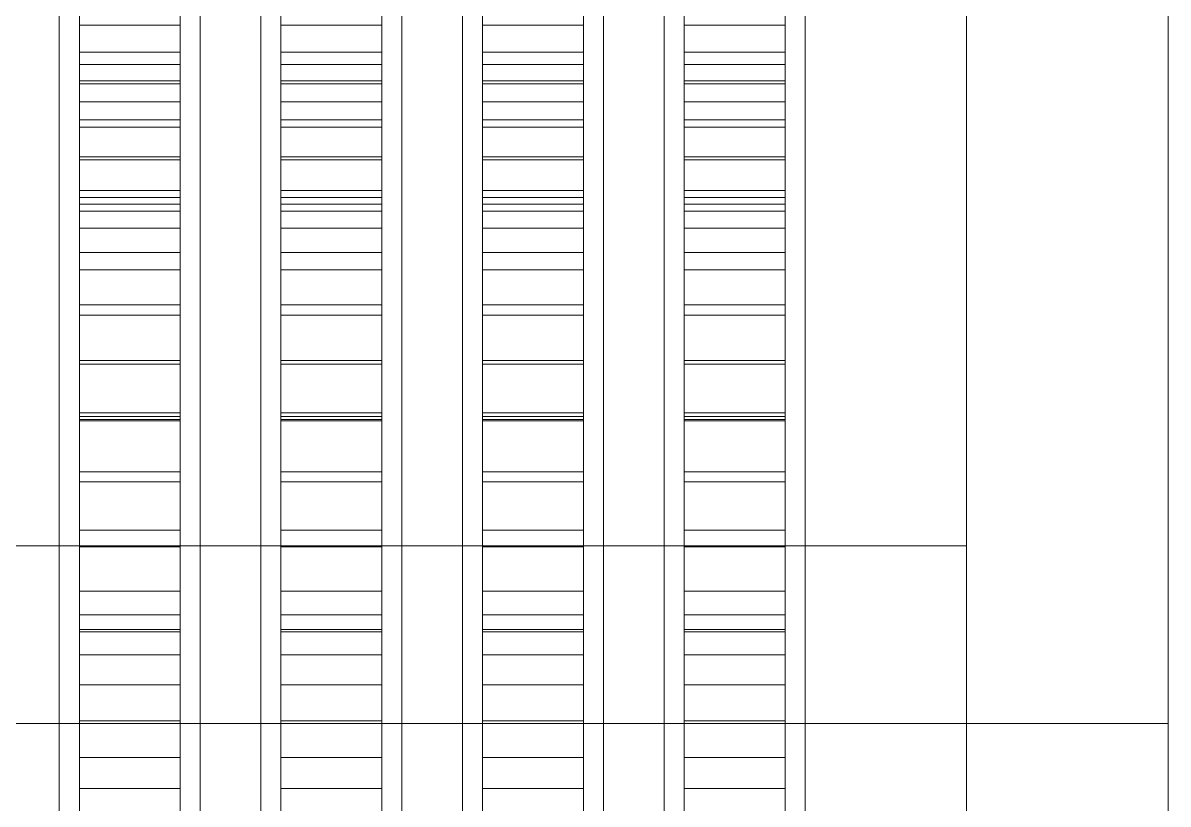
# Model space of a CAD drawing. Header units: millimetres. Extents: x -191664 to 191490, y -197311 to 10263.
# Drawn here: x -1603.6 to -1490, y -30338 to -30260.5 of the extents above; entities that cross this region are included whole.
import ezdxf

# ---------------------------------------------------------------- set-up
doc = ezdxf.new("R2010")
doc.units = ezdxf.units.MM
doc.layers.add('frontal_briquetadora', color=7, linetype='Continuous', lineweight=0)
doc.layers.add('frontal_secador', color=7, linetype='Continuous', lineweight=0)

msp = doc.modelspace()

# ---------------------------------------------------------------- linework, layer by layer
at = {"layer": 'frontal_briquetadora', "color": 117, "true_color": 0x376c5b}
for p, q in [((-1598, -30263.45), (-1598, -30031.62)), ((-1588, -30263.45), (-1588, -30031.62)), ((-1578, -30263.45), (-1578, -30031.62)), ((-1568, -30263.45), (-1568, -30031.62)), ((-1558, -30263.45), (-1558, -30031.62)), ((-1548, -30263.45), (-1548, -30031.62)), ((-1538, -30263.45), (-1538, -30031.62)), ((-1528, -30263.45), (-1528, -30031.62)), ((-1598, -30256.78), (-1598, -30277.86)), ((-1588, -30256.78), (-1588, -30277.86)), ((-1578, -30256.78), (-1578, -30277.86)), ((-1568, -30256.78), (-1568, -30277.86)), ((-1558, -30256.78), (-1558, -30277.86)), ((-1548, -30256.78), (-1548, -30277.86)), ((-1538, -30256.78), (-1538, -30277.86)), ((-1528, -30256.78), (-1528, -30277.86)), ((-1598, -30260.77), (-1598, -30258.55)), ((-1598, -30258.67), (-1598, -30279.21)), ((-1588, -30260.77), (-1588, -30258.55)), ((-1588, -30258.67), (-1588, -30279.21)), ((-1578, -30260.77), (-1578, -30258.55)), ((-1578, -30258.67), (-1578, -30279.21)), ((-1568, -30260.77), (-1568, -30258.55)), ((-1568, -30258.67), (-1568, -30279.21)), ((-1558, -30260.77), (-1558, -30258.55)), ((-1558, -30258.67), (-1558, -30279.21)), ((-1548, -30260.77), (-1548, -30258.55)), ((-1548, -30258.67), (-1548, -30279.21)), ((-1538, -30260.77), (-1538, -30258.55)), ((-1538, -30258.67), (-1538, -30279.21)), ((-1528, -30260.77), (-1528, -30258.55)), ((-1528, -30258.67), (-1528, -30279.21)), ((-1598, -30263.45), (-1598, -30260.77)), ((-1598, -30260.77), (-1588, -30260.77)), ((-1588, -30263.45), (-1588, -30260.77)), ((-1578, -30263.45), (-1578, -30260.77)), ((-1578, -30260.77), (-1568, -30260.77)), ((-1568, -30263.45), (-1568, -30260.77)), ((-1558, -30263.45), (-1558, -30260.77)), ((-1558, -30260.77), (-1548, -30260.77)), ((-1548, -30263.45), (-1548, -30260.77)), ((-1538, -30263.45), (-1538, -30260.77)), ((-1538, -30260.77), (-1528, -30260.77)), ((-1528, -30263.45), (-1528, -30260.77)), ((-1598, -30266.58), (-1598, -30263.45)), ((-1598, -30264.65), (-1598, -30263.45)), ((-1598, -30263.45), (-1588, -30263.45)), ((-1588, -30266.58), (-1588, -30263.45)), ((-1588, -30264.65), (-1588, -30263.45)), ((-1578, -30266.58), (-1578, -30263.45)), ((-1578, -30264.65), (-1578, -30263.45)), ((-1578, -30263.45), (-1568, -30263.45)), ((-1568, -30266.58), (-1568, -30263.45)), ((-1568, -30264.65), (-1568, -30263.45)), ((-1558, -30266.58), (-1558, -30263.45)), ((-1558, -30264.65), (-1558, -30263.45)), ((-1558, -30263.45), (-1548, -30263.45)), ((-1548, -30266.58), (-1548, -30263.45)), ((-1548, -30264.65), (-1548, -30263.45)), ((-1538, -30266.58), (-1538, -30263.45)), ((-1538, -30264.65), (-1538, -30263.45)), ((-1538, -30263.45), (-1528, -30263.45)), ((-1528, -30266.58), (-1528, -30263.45)), ((-1528, -30264.65), (-1528, -30263.45)), ((-1598, -30266.29), (-1598, -30264.65)), ((-1598, -30264.65), (-1588, -30264.65)), ((-1588, -30266.29), (-1588, -30264.65)), ((-1578, -30266.29), (-1578, -30264.65)), ((-1578, -30264.65), (-1568, -30264.65)), ((-1568, -30266.29), (-1568, -30264.65)), ((-1558, -30266.29), (-1558, -30264.65)), ((-1558, -30264.65), (-1548, -30264.65)), ((-1548, -30266.29), (-1548, -30264.65)), ((-1538, -30266.29), (-1538, -30264.65)), ((-1538, -30264.65), (-1528, -30264.65)), ((-1528, -30266.29), (-1528, -30264.65)), ((-1598, -30268.38), (-1598, -30266.29)), ((-1598, -30266.29), (-1588, -30266.29)), ((-1598, -30270.14), (-1598, -30266.58)), ((-1598, -30266.58), (-1588, -30266.58)), ((-1588, -30268.38), (-1588, -30266.29)), ((-1588, -30270.14), (-1588, -30266.58)), ((-1578, -30268.38), (-1578, -30266.29)), ((-1578, -30266.29), (-1568, -30266.29)), ((-1578, -30270.14), (-1578, -30266.58)), ((-1578, -30266.58), (-1568, -30266.58)), ((-1568, -30268.38), (-1568, -30266.29)), ((-1568, -30270.14), (-1568, -30266.58)), ((-1558, -30268.38), (-1558, -30266.29)), ((-1558, -30266.29), (-1548, -30266.29)), ((-1558, -30270.14), (-1558, -30266.58)), ((-1558, -30266.58), (-1548, -30266.58)), ((-1548, -30268.38), (-1548, -30266.29)), ((-1548, -30270.14), (-1548, -30266.58)), ((-1538, -30268.38), (-1538, -30266.29)), ((-1538, -30266.29), (-1528, -30266.29)), ((-1538, -30270.14), (-1538, -30266.58)), ((-1538, -30266.58), (-1528, -30266.58)), ((-1528, -30268.38), (-1528, -30266.29)), ((-1528, -30270.14), (-1528, -30266.58)), ((-1598, -30270.89), (-1598, -30268.38)), ((-1598, -30268.38), (-1588, -30268.38)), ((-1588, -30270.89), (-1588, -30268.38)), ((-1578, -30270.89), (-1578, -30268.38)), ((-1578, -30268.38), (-1568, -30268.38)), ((-1568, -30270.89), (-1568, -30268.38)), ((-1558, -30270.89), (-1558, -30268.38)), ((-1558, -30268.38), (-1548, -30268.38)), ((-1548, -30270.89), (-1548, -30268.38)), ((-1538, -30270.89), (-1538, -30268.38)), ((-1538, -30268.38), (-1528, -30268.38)), ((-1528, -30270.89), (-1528, -30268.38)), ((-1598, -30274.13), (-1598, -30270.14)), ((-1598, -30270.14), (-1588, -30270.14)), ((-1588, -30274.13), (-1588, -30270.14)), ((-1578, -30274.13), (-1578, -30270.14)), ((-1578, -30270.14), (-1568, -30270.14)), ((-1568, -30274.13), (-1568, -30270.14)), ((-1558, -30274.13), (-1558, -30270.14)), ((-1558, -30270.14), (-1548, -30270.14)), ((-1548, -30274.13), (-1548, -30270.14)), ((-1538, -30274.13), (-1538, -30270.14)), ((-1538, -30270.14), (-1528, -30270.14)), ((-1528, -30274.13), (-1528, -30270.14)), ((-1598, -30273.82), (-1598, -30270.89)), ((-1598, -30270.89), (-1588, -30270.89)), ((-1588, -30273.82), (-1588, -30270.89)), ((-1578, -30273.82), (-1578, -30270.89)), ((-1578, -30270.89), (-1568, -30270.89)), ((-1568, -30273.82), (-1568, -30270.89)), ((-1558, -30273.82), (-1558, -30270.89)), ((-1558, -30270.89), (-1548, -30270.89)), ((-1548, -30273.82), (-1548, -30270.89)), ((-1538, -30273.82), (-1538, -30270.89)), ((-1538, -30270.89), (-1528, -30270.89)), ((-1528, -30273.82), (-1528, -30270.89)), ((-1598, -30277.17), (-1598, -30273.82)), ((-1598, -30273.82), (-1588, -30273.82)), ((-1588, -30277.17), (-1588, -30273.82)), ((-1578, -30277.17), (-1578, -30273.82)), ((-1578, -30273.82), (-1568, -30273.82)), ((-1568, -30277.17), (-1568, -30273.82)), ((-1558, -30277.17), (-1558, -30273.82)), ((-1558, -30273.82), (-1548, -30273.82)), ((-1548, -30277.17), (-1548, -30273.82)), ((-1538, -30277.17), (-1538, -30273.82)), ((-1538, -30273.82), (-1528, -30273.82)), ((-1528, -30277.17), (-1528, -30273.82)), ((-1598, -30278.53), (-1598, -30274.13)), ((-1598, -30274.13), (-1588, -30274.13)), ((-1588, -30278.53), (-1588, -30274.13)), ((-1578, -30278.53), (-1578, -30274.13)), ((-1578, -30274.13), (-1568, -30274.13)), ((-1568, -30278.53), (-1568, -30274.13)), ((-1558, -30278.53), (-1558, -30274.13)), ((-1558, -30274.13), (-1548, -30274.13)), ((-1548, -30278.53), (-1548, -30274.13)), ((-1538, -30278.53), (-1538, -30274.13)), ((-1538, -30274.13), (-1528, -30274.13)), ((-1528, -30278.53), (-1528, -30274.13)), ((-1598, -30280.91), (-1598, -30277.17)), ((-1598, -30277.17), (-1588, -30277.17)), ((-1588, -30280.91), (-1588, -30277.17)), ((-1578, -30280.91), (-1578, -30277.17)), ((-1578, -30277.17), (-1568, -30277.17)), ((-1568, -30280.91), (-1568, -30277.17)), ((-1558, -30280.91), (-1558, -30277.17)), ((-1558, -30277.17), (-1548, -30277.17)), ((-1548, -30280.91), (-1548, -30277.17)), ((-1538, -30280.91), (-1538, -30277.17)), ((-1538, -30277.17), (-1528, -30277.17)), ((-1528, -30280.91), (-1528, -30277.17)), ((-1598, -30277.86), (-1598, -30299.2)), ((-1598, -30277.86), (-1588, -30277.86)), ((-1588, -30277.86), (-1588, -30299.2)), ((-1578, -30277.86), (-1578, -30299.2)), ((-1578, -30277.86), (-1568, -30277.86)), ((-1568, -30277.86), (-1568, -30299.2)), ((-1558, -30277.86), (-1558, -30299.2)), ((-1558, -30277.86), (-1548, -30277.86)), ((-1548, -30277.86), (-1548, -30299.2)), ((-1538, -30277.86), (-1538, -30299.2)), ((-1538, -30277.86), (-1528, -30277.86)), ((-1528, -30277.86), (-1528, -30299.2)), ((-1598, -30283.32), (-1598, -30278.53)), ((-1598, -30278.53), (-1588, -30278.53)), ((-1598, -30279.21), (-1598, -30299.99)), ((-1598, -30279.21), (-1588, -30279.21)), ((-1588, -30283.32), (-1588, -30278.53)), ((-1588, -30279.21), (-1588, -30299.99)), ((-1578, -30283.32), (-1578, -30278.53)), ((-1578, -30278.53), (-1568, -30278.53)), ((-1578, -30279.21), (-1578, -30299.99)), ((-1578, -30279.21), (-1568, -30279.21)), ((-1568, -30283.32), (-1568, -30278.53)), ((-1568, -30279.21), (-1568, -30299.99)), ((-1558, -30283.32), (-1558, -30278.53)), ((-1558, -30278.53), (-1548, -30278.53)), ((-1558, -30279.21), (-1558, -30299.99)), ((-1558, -30279.21), (-1548, -30279.21)), ((-1548, -30283.32), (-1548, -30278.53)), ((-1548, -30279.21), (-1548, -30299.99)), ((-1538, -30283.32), (-1538, -30278.53)), ((-1538, -30278.53), (-1528, -30278.53)), ((-1538, -30279.21), (-1538, -30299.99)), ((-1538, -30279.21), (-1528, -30279.21)), ((-1528, -30283.32), (-1528, -30278.53)), ((-1528, -30279.21), (-1528, -30299.99)), ((-1598, -30285.04), (-1598, -30280.91)), ((-1598, -30280.91), (-1588, -30280.91)), ((-1588, -30285.04), (-1588, -30280.91)), ((-1578, -30285.04), (-1578, -30280.91)), ((-1578, -30280.91), (-1568, -30280.91)), ((-1568, -30285.04), (-1568, -30280.91)), ((-1558, -30285.04), (-1558, -30280.91)), ((-1558, -30280.91), (-1548, -30280.91)), ((-1548, -30285.04), (-1548, -30280.91)), ((-1538, -30285.04), (-1538, -30280.91)), ((-1538, -30280.91), (-1528, -30280.91)), ((-1528, -30285.04), (-1528, -30280.91)), ((-1598, -30288.49), (-1598, -30283.32)), ((-1598, -30283.32), (-1588, -30283.32)), ((-1588, -30288.49), (-1588, -30283.32)), ((-1578, -30288.49), (-1578, -30283.32)), ((-1578, -30283.32), (-1568, -30283.32)), ((-1568, -30288.49), (-1568, -30283.32)), ((-1558, -30288.49), (-1558, -30283.32)), ((-1558, -30283.32), (-1548, -30283.32)), ((-1548, -30288.49), (-1548, -30283.32)), ((-1538, -30288.49), (-1538, -30283.32)), ((-1538, -30283.32), (-1528, -30283.32)), ((-1528, -30288.49), (-1528, -30283.32)), ((-1598, -30289.53), (-1598, -30285.04)), ((-1598, -30285.04), (-1588, -30285.04)), ((-1588, -30289.53), (-1588, -30285.04)), ((-1578, -30289.53), (-1578, -30285.04)), ((-1578, -30285.04), (-1568, -30285.04)), ((-1568, -30289.53), (-1568, -30285.04)), ((-1558, -30289.53), (-1558, -30285.04)), ((-1558, -30285.04), (-1548, -30285.04)), ((-1548, -30289.53), (-1548, -30285.04)), ((-1538, -30289.53), (-1538, -30285.04)), ((-1538, -30285.04), (-1528, -30285.04)), ((-1528, -30289.53), (-1528, -30285.04)), ((-1598, -30294.01), (-1598, -30288.49)), ((-1598, -30288.49), (-1588, -30288.49)), ((-1588, -30294.01), (-1588, -30288.49)), ((-1578, -30294.01), (-1578, -30288.49)), ((-1578, -30288.49), (-1568, -30288.49)), ((-1568, -30294.01), (-1568, -30288.49)), ((-1558, -30294.01), (-1558, -30288.49)), ((-1558, -30288.49), (-1548, -30288.49)), ((-1548, -30294.01), (-1548, -30288.49)), ((-1538, -30294.01), (-1538, -30288.49)), ((-1538, -30288.49), (-1528, -30288.49)), ((-1528, -30294.01), (-1528, -30288.49)), ((-1598, -30294.38), (-1598, -30289.53)), ((-1598, -30289.53), (-1588, -30289.53)), ((-1588, -30294.38), (-1588, -30289.53)), ((-1578, -30294.38), (-1578, -30289.53)), ((-1578, -30289.53), (-1568, -30289.53)), ((-1568, -30294.38), (-1568, -30289.53)), ((-1558, -30294.38), (-1558, -30289.53)), ((-1558, -30289.53), (-1548, -30289.53)), ((-1548, -30294.38), (-1548, -30289.53)), ((-1538, -30294.38), (-1538, -30289.53)), ((-1538, -30289.53), (-1528, -30289.53)), ((-1528, -30294.38), (-1528, -30289.53)), ((-1598, -30299.87), (-1598, -30294.01)), ((-1598, -30294.01), (-1588, -30294.01)), ((-1588, -30299.87), (-1588, -30294.01)), ((-1578, -30299.87), (-1578, -30294.01)), ((-1578, -30294.01), (-1568, -30294.01)), ((-1568, -30299.87), (-1568, -30294.01)), ((-1558, -30299.87), (-1558, -30294.01)), ((-1558, -30294.01), (-1548, -30294.01)), ((-1548, -30299.87), (-1548, -30294.01)), ((-1538, -30299.87), (-1538, -30294.01)), ((-1538, -30294.01), (-1528, -30294.01)), ((-1528, -30299.87), (-1528, -30294.01)), ((-1598, -30299.56), (-1598, -30294.38)), ((-1598, -30294.38), (-1588, -30294.38)), ((-1588, -30299.56), (-1588, -30294.38)), ((-1578, -30299.56), (-1578, -30294.38)), ((-1578, -30294.38), (-1568, -30294.38)), ((-1568, -30299.56), (-1568, -30294.38)), ((-1558, -30299.56), (-1558, -30294.38)), ((-1558, -30294.38), (-1548, -30294.38)), ((-1548, -30299.56), (-1548, -30294.38)), ((-1538, -30299.56), (-1538, -30294.38)), ((-1538, -30294.38), (-1528, -30294.38)), ((-1528, -30299.56), (-1528, -30294.38)), ((-1598, -30299.2), (-1598, -30320.68)), ((-1598, -30299.2), (-1588, -30299.2)), ((-1598, -30305.05), (-1598, -30299.56)), ((-1598, -30299.56), (-1588, -30299.56)), ((-1598, -30306.04), (-1598, -30299.87)), ((-1598, -30299.87), (-1588, -30299.87)), ((-1588, -30299.2), (-1588, -30320.68)), ((-1588, -30305.05), (-1588, -30299.56)), ((-1588, -30306.04), (-1588, -30299.87)), ((-1578, -30299.2), (-1578, -30320.68)), ((-1578, -30299.2), (-1568, -30299.2)), ((-1578, -30305.05), (-1578, -30299.56)), ((-1578, -30299.56), (-1568, -30299.56)), ((-1578, -30306.04), (-1578, -30299.87)), ((-1578, -30299.87), (-1568, -30299.87)), ((-1568, -30299.2), (-1568, -30320.68)), ((-1568, -30305.05), (-1568, -30299.56)), ((-1568, -30306.04), (-1568, -30299.87)), ((-1558, -30299.2), (-1558, -30320.68)), ((-1558, -30299.2), (-1548, -30299.2)), ((-1558, -30305.05), (-1558, -30299.56)), ((-1558, -30299.56), (-1548, -30299.56)), ((-1558, -30306.04), (-1558, -30299.87)), ((-1558, -30299.87), (-1548, -30299.87)), ((-1548, -30299.2), (-1548, -30320.68)), ((-1548, -30305.05), (-1548, -30299.56)), ((-1548, -30306.04), (-1548, -30299.87)), ((-1538, -30299.2), (-1538, -30320.68)), ((-1538, -30299.2), (-1528, -30299.2)), ((-1538, -30305.05), (-1538, -30299.56)), ((-1538, -30299.56), (-1528, -30299.56)), ((-1538, -30306.04), (-1538, -30299.87)), ((-1538, -30299.87), (-1528, -30299.87)), ((-1528, -30299.2), (-1528, -30320.68)), ((-1528, -30305.05), (-1528, -30299.56)), ((-1528, -30306.04), (-1528, -30299.87)), ((-1598, -30299.99), (-1598, -30320.92)), ((-1598, -30299.99), (-1588, -30299.99)), ((-1588, -30299.99), (-1588, -30320.92)), ((-1578, -30299.99), (-1578, -30320.92)), ((-1578, -30299.99), (-1568, -30299.99)), ((-1568, -30299.99), (-1568, -30320.92)), ((-1558, -30299.99), (-1558, -30320.92)), ((-1558, -30299.99), (-1548, -30299.99)), ((-1548, -30299.99), (-1548, -30320.92)), ((-1538, -30299.99), (-1538, -30320.92)), ((-1538, -30299.99), (-1528, -30299.99)), ((-1528, -30299.99), (-1528, -30320.92)), ((-1598, -30310.84), (-1598, -30305.05)), ((-1598, -30305.05), (-1588, -30305.05)), ((-1588, -30310.84), (-1588, -30305.05)), ((-1578, -30310.84), (-1578, -30305.05)), ((-1578, -30305.05), (-1568, -30305.05)), ((-1568, -30310.84), (-1568, -30305.05)), ((-1558, -30310.84), (-1558, -30305.05)), ((-1558, -30305.05), (-1548, -30305.05)), ((-1548, -30310.84), (-1548, -30305.05)), ((-1538, -30310.84), (-1538, -30305.05)), ((-1538, -30305.05), (-1528, -30305.05)), ((-1528, -30310.84), (-1528, -30305.05)), ((-1598, -30312.5), (-1598, -30306.04)), ((-1598, -30306.04), (-1588, -30306.04)), ((-1588, -30312.5), (-1588, -30306.04)), ((-1578, -30312.5), (-1578, -30306.04)), ((-1578, -30306.04), (-1568, -30306.04)), ((-1568, -30312.5), (-1568, -30306.04)), ((-1558, -30312.5), (-1558, -30306.04)), ((-1558, -30306.04), (-1548, -30306.04)), ((-1548, -30312.5), (-1548, -30306.04)), ((-1538, -30312.5), (-1538, -30306.04)), ((-1538, -30306.04), (-1528, -30306.04)), ((-1528, -30312.5), (-1528, -30306.04)), ((-1598, -30316.9), (-1598, -30310.84)), ((-1598, -30310.84), (-1588, -30310.84)), ((-1588, -30316.9), (-1588, -30310.84)), ((-1578, -30316.9), (-1578, -30310.84)), ((-1578, -30310.84), (-1568, -30310.84)), ((-1568, -30316.9), (-1568, -30310.84)), ((-1558, -30316.9), (-1558, -30310.84)), ((-1558, -30310.84), (-1548, -30310.84)), ((-1548, -30316.9), (-1548, -30310.84)), ((-1538, -30316.9), (-1538, -30310.84)), ((-1538, -30310.84), (-1528, -30310.84)), ((-1528, -30316.9), (-1528, -30310.84)), ((-1598, -30319.22), (-1598, -30312.5)), ((-1598, -30312.5), (-1588, -30312.5)), ((-1588, -30319.22), (-1588, -30312.5)), ((-1578, -30319.22), (-1578, -30312.5)), ((-1578, -30312.5), (-1568, -30312.5)), ((-1568, -30319.22), (-1568, -30312.5)), ((-1558, -30319.22), (-1558, -30312.5)), ((-1558, -30312.5), (-1548, -30312.5)), ((-1548, -30319.22), (-1548, -30312.5)), ((-1538, -30319.22), (-1538, -30312.5)), ((-1538, -30312.5), (-1528, -30312.5)), ((-1528, -30319.22), (-1528, -30312.5)), ((-1598, -30323.2), (-1598, -30316.9)), ((-1598, -30316.9), (-1588, -30316.9)), ((-1588, -30323.2), (-1588, -30316.9)), ((-1578, -30323.2), (-1578, -30316.9)), ((-1578, -30316.9), (-1568, -30316.9)), ((-1568, -30323.2), (-1568, -30316.9)), ((-1558, -30323.2), (-1558, -30316.9)), ((-1558, -30316.9), (-1548, -30316.9)), ((-1548, -30323.2), (-1548, -30316.9)), ((-1538, -30323.2), (-1538, -30316.9)), ((-1538, -30316.9), (-1528, -30316.9)), ((-1528, -30323.2), (-1528, -30316.9)), ((-1598, -30326.19), (-1598, -30319.22)), ((-1598, -30319.22), (-1588, -30319.22)), ((-1588, -30326.19), (-1588, -30319.22)), ((-1578, -30326.19), (-1578, -30319.22)), ((-1578, -30319.22), (-1568, -30319.22)), ((-1568, -30326.19), (-1568, -30319.22)), ((-1558, -30326.19), (-1558, -30319.22)), ((-1558, -30319.22), (-1548, -30319.22)), ((-1548, -30326.19), (-1548, -30319.22)), ((-1538, -30326.19), (-1538, -30319.22)), ((-1538, -30319.22), (-1528, -30319.22)), ((-1528, -30326.19), (-1528, -30319.22)), ((-1598, -30320.68), (-1598, -30342.21)), ((-1598, -30320.68), (-1588, -30320.68)), ((-1598, -30320.92), (-1598, -30341.9)), ((-1598, -30320.92), (-1588, -30320.92)), ((-1588, -30320.68), (-1588, -30342.21)), ((-1588, -30320.92), (-1588, -30341.9)), ((-1578, -30320.68), (-1578, -30342.21)), ((-1578, -30320.68), (-1568, -30320.68)), ((-1578, -30320.92), (-1578, -30341.9)), ((-1578, -30320.92), (-1568, -30320.92)), ((-1568, -30320.68), (-1568, -30342.21)), ((-1568, -30320.92), (-1568, -30341.9)), ((-1558, -30320.68), (-1558, -30342.21)), ((-1558, -30320.68), (-1548, -30320.68)), ((-1558, -30320.92), (-1558, -30341.9)), ((-1558, -30320.92), (-1548, -30320.92)), ((-1548, -30320.68), (-1548, -30342.21)), ((-1548, -30320.92), (-1548, -30341.9)), ((-1538, -30320.68), (-1538, -30342.21)), ((-1538, -30320.68), (-1528, -30320.68)), ((-1538, -30320.92), (-1538, -30341.9)), ((-1538, -30320.92), (-1528, -30320.92)), ((-1528, -30320.68), (-1528, -30342.21)), ((-1528, -30320.92), (-1528, -30341.9)), ((-1598, -30329.74), (-1598, -30323.2)), ((-1598, -30323.2), (-1588, -30323.2)), ((-1588, -30329.74), (-1588, -30323.2)), ((-1578, -30329.74), (-1578, -30323.2)), ((-1578, -30323.2), (-1568, -30323.2)), ((-1568, -30329.74), (-1568, -30323.2)), ((-1558, -30329.74), (-1558, -30323.2)), ((-1558, -30323.2), (-1548, -30323.2)), ((-1548, -30329.74), (-1548, -30323.2)), ((-1538, -30329.74), (-1538, -30323.2)), ((-1538, -30323.2), (-1528, -30323.2)), ((-1528, -30329.74), (-1528, -30323.2)), ((-1598, -30333.37), (-1598, -30326.19)), ((-1598, -30326.19), (-1588, -30326.19)), ((-1588, -30333.37), (-1588, -30326.19)), ((-1578, -30333.37), (-1578, -30326.19)), ((-1578, -30326.19), (-1568, -30326.19)), ((-1568, -30333.37), (-1568, -30326.19)), ((-1558, -30333.37), (-1558, -30326.19)), ((-1558, -30326.19), (-1548, -30326.19)), ((-1548, -30333.37), (-1548, -30326.19)), ((-1538, -30333.37), (-1538, -30326.19)), ((-1538, -30326.19), (-1528, -30326.19)), ((-1528, -30333.37), (-1528, -30326.19)), ((-1598, -30336.47), (-1598, -30329.74)), ((-1598, -30329.74), (-1588, -30329.74)), ((-1588, -30336.47), (-1588, -30329.74)), ((-1578, -30336.47), (-1578, -30329.74)), ((-1578, -30329.74), (-1568, -30329.74)), ((-1568, -30336.47), (-1568, -30329.74)), ((-1558, -30336.47), (-1558, -30329.74)), ((-1558, -30329.74), (-1548, -30329.74)), ((-1548, -30336.47), (-1548, -30329.74)), ((-1538, -30336.47), (-1538, -30329.74)), ((-1538, -30329.74), (-1528, -30329.74)), ((-1528, -30336.47), (-1528, -30329.74)), ((-1598, -30340.74), (-1598, -30333.37)), ((-1598, -30333.37), (-1588, -30333.37)), ((-1588, -30340.74), (-1588, -30333.37)), ((-1578, -30340.74), (-1578, -30333.37)), ((-1578, -30333.37), (-1568, -30333.37)), ((-1568, -30340.74), (-1568, -30333.37)), ((-1558, -30340.74), (-1558, -30333.37)), ((-1558, -30333.37), (-1548, -30333.37)), ((-1548, -30340.74), (-1548, -30333.37)), ((-1538, -30340.74), (-1538, -30333.37)), ((-1538, -30333.37), (-1528, -30333.37)), ((-1528, -30340.74), (-1528, -30333.37)), ((-1598, -30343.38), (-1598, -30336.47)), ((-1598, -30336.47), (-1588, -30336.47)), ((-1588, -30343.38), (-1588, -30336.47)), ((-1578, -30343.38), (-1578, -30336.47)), ((-1578, -30336.47), (-1568, -30336.47)), ((-1568, -30343.38), (-1568, -30336.47)), ((-1558, -30343.38), (-1558, -30336.47)), ((-1558, -30336.47), (-1548, -30336.47)), ((-1548, -30343.38), (-1548, -30336.47)), ((-1538, -30343.38), (-1538, -30336.47)), ((-1538, -30336.47), (-1528, -30336.47)), ((-1528, -30343.38), (-1528, -30336.47))]:
    msp.add_line(p, q, dxfattribs=at)
at = {"layer": 'frontal_briquetadora', "color": 9, "true_color": 0xb9c3c2}
for p, q in [((-1600, -30270.74), (-1600, -30251.37)), ((-1586, -30270.74), (-1586, -30251.37)), ((-1580, -30270.74), (-1580, -30251.37)), ((-1566, -30270.74), (-1566, -30251.37)), ((-1560, -30270.74), (-1560, -30251.37)), ((-1546, -30270.74), (-1546, -30251.37)), ((-1540, -30270.74), (-1540, -30251.37)), ((-1526, -30270.74), (-1526, -30251.37)), ((-1510, -30270.74), (-1510, -30251.37)), ((-1600, -30271.47), (-1600, -30252.35)), ((-1586, -30271.47), (-1586, -30252.35)), ((-1580, -30271.47), (-1580, -30252.35)), ((-1566, -30271.47), (-1566, -30252.35)), ((-1560, -30271.47), (-1560, -30252.35)), ((-1546, -30271.47), (-1546, -30252.35)), ((-1540, -30271.47), (-1540, -30252.35)), ((-1526, -30271.47), (-1526, -30252.35)), ((-1600, -30262.39), (-1600, -30256.66)), ((-1586, -30262.39), (-1586, -30256.66)), ((-1580, -30262.39), (-1580, -30256.66)), ((-1566, -30262.39), (-1566, -30256.66)), ((-1560, -30262.39), (-1560, -30256.66)), ((-1546, -30262.39), (-1546, -30256.66)), ((-1540, -30262.39), (-1540, -30256.66)), ((-1526, -30262.39), (-1526, -30256.66)), ((-1510, -30262.39), (-1510, -30256.66)), ((-1510, -30274.72), (-1510, -30259.26)), ((-1490, -30274.72), (-1490, -30259.26)), ((-1510, -30266.33), (-1510, -30260.71)), ((-1600, -30270.82), (-1600, -30262.39)), ((-1586, -30270.82), (-1586, -30262.39)), ((-1580, -30270.82), (-1580, -30262.39)), ((-1566, -30270.82), (-1566, -30262.39)), ((-1560, -30270.82), (-1560, -30262.39)), ((-1546, -30270.82), (-1546, -30262.39)), ((-1540, -30270.82), (-1540, -30262.39)), ((-1526, -30270.82), (-1526, -30262.39)), ((-1510, -30270.82), (-1510, -30262.39)), ((-1600, -30267.07), (-1600, -30263.81)), ((-1586, -30267.07), (-1586, -30263.81)), ((-1580, -30267.07), (-1580, -30263.81)), ((-1566, -30267.07), (-1566, -30263.81)), ((-1560, -30267.07), (-1560, -30263.81)), ((-1546, -30267.07), (-1546, -30263.81)), ((-1540, -30267.07), (-1540, -30263.81)), ((-1526, -30267.07), (-1526, -30263.81)), ((-1510, -30277.1), (-1510, -30266.33)), ((-1600, -30273.51), (-1600, -30267.07)), ((-1586, -30273.51), (-1586, -30267.07)), ((-1580, -30273.51), (-1580, -30267.07)), ((-1566, -30273.51), (-1566, -30267.07)), ((-1560, -30273.51), (-1560, -30267.07)), ((-1546, -30273.51), (-1546, -30267.07)), ((-1540, -30273.51), (-1540, -30267.07)), ((-1526, -30273.51), (-1526, -30267.07)), ((-1600, -30290.36), (-1600, -30270.74)), ((-1600, -30281.76), (-1600, -30270.82)), ((-1600, -30290.84), (-1600, -30271.47)), ((-1586, -30290.36), (-1586, -30270.74)), ((-1586, -30281.76), (-1586, -30270.82)), ((-1586, -30290.84), (-1586, -30271.47)), ((-1580, -30290.36), (-1580, -30270.74)), ((-1580, -30281.76), (-1580, -30270.82)), ((-1580, -30290.84), (-1580, -30271.47)), ((-1566, -30290.36), (-1566, -30270.74)), ((-1566, -30281.76), (-1566, -30270.82)), ((-1566, -30290.84), (-1566, -30271.47)), ((-1560, -30290.36), (-1560, -30270.74)), ((-1560, -30281.76), (-1560, -30270.82)), ((-1560, -30290.84), (-1560, -30271.47)), ((-1546, -30290.36), (-1546, -30270.74)), ((-1546, -30281.76), (-1546, -30270.82)), ((-1546, -30290.84), (-1546, -30271.47)), ((-1540, -30290.36), (-1540, -30270.74)), ((-1540, -30281.76), (-1540, -30270.82)), ((-1540, -30290.84), (-1540, -30271.47)), ((-1526, -30290.36), (-1526, -30270.74)), ((-1526, -30281.76), (-1526, -30270.82)), ((-1526, -30290.84), (-1526, -30271.47)), ((-1510, -30290.36), (-1510, -30270.74)), ((-1510, -30281.76), (-1510, -30270.82)), ((-1600, -30282.94), (-1600, -30273.51)), ((-1586, -30282.94), (-1586, -30273.51)), ((-1580, -30282.94), (-1580, -30273.51)), ((-1566, -30282.94), (-1566, -30273.51)), ((-1560, -30282.94), (-1560, -30273.51)), ((-1546, -30282.94), (-1546, -30273.51)), ((-1540, -30282.94), (-1540, -30273.51)), ((-1526, -30282.94), (-1526, -30273.51)), ((-1510, -30292.07), (-1510, -30274.72)), ((-1490, -30292.07), (-1490, -30274.72)), ((-1510, -30292.16), (-1510, -30277.1)), ((-1600, -30294.98), (-1600, -30281.76)), ((-1586, -30294.98), (-1586, -30281.76)), ((-1580, -30294.98), (-1580, -30281.76)), ((-1566, -30294.98), (-1566, -30281.76)), ((-1560, -30294.98), (-1560, -30281.76)), ((-1546, -30294.98), (-1546, -30281.76)), ((-1540, -30294.98), (-1540, -30281.76)), ((-1526, -30294.98), (-1526, -30281.76)), ((-1510, -30294.98), (-1510, -30281.76)), ((-1600, -30295.11), (-1600, -30282.94)), ((-1586, -30295.11), (-1586, -30282.94)), ((-1580, -30295.11), (-1580, -30282.94)), ((-1566, -30295.11), (-1566, -30282.94)), ((-1560, -30295.11), (-1560, -30282.94)), ((-1546, -30295.11), (-1546, -30282.94)), ((-1540, -30295.11), (-1540, -30282.94)), ((-1526, -30295.11), (-1526, -30282.94)), ((-1600, -30310.14), (-1600, -30290.36)), ((-1600, -30310.38), (-1600, -30290.84)), ((-1586, -30310.14), (-1586, -30290.36)), ((-1586, -30310.38), (-1586, -30290.84)), ((-1580, -30310.14), (-1580, -30290.36)), ((-1580, -30310.38), (-1580, -30290.84)), ((-1566, -30310.14), (-1566, -30290.36)), ((-1566, -30310.38), (-1566, -30290.84)), ((-1560, -30310.14), (-1560, -30290.36)), ((-1560, -30310.38), (-1560, -30290.84)), ((-1546, -30310.14), (-1546, -30290.36)), ((-1546, -30310.38), (-1546, -30290.84)), ((-1540, -30310.14), (-1540, -30290.36)), ((-1540, -30310.38), (-1540, -30290.84)), ((-1526, -30310.14), (-1526, -30290.36)), ((-1526, -30310.38), (-1526, -30290.84)), ((-1510, -30294.4), (-1510, -30289.96)), ((-1510, -30310.14), (-1510, -30290.36)), ((-1510, -30310.71), (-1510, -30292.07)), ((-1510, -30310.28), (-1510, -30292.16)), ((-1490, -30310.71), (-1490, -30292.07)), ((-1600, -30310.17), (-1600, -30294.98)), ((-1600, -30309.69), (-1600, -30295.11)), ((-1586, -30310.17), (-1586, -30294.98)), ((-1586, -30309.69), (-1586, -30295.11)), ((-1580, -30310.17), (-1580, -30294.98)), ((-1580, -30309.69), (-1580, -30295.11)), ((-1566, -30310.17), (-1566, -30294.98)), ((-1566, -30309.69), (-1566, -30295.11)), ((-1560, -30310.17), (-1560, -30294.98)), ((-1560, -30309.69), (-1560, -30295.11)), ((-1546, -30310.17), (-1546, -30294.98)), ((-1546, -30309.69), (-1546, -30295.11)), ((-1540, -30310.17), (-1540, -30294.98)), ((-1540, -30309.69), (-1540, -30295.11)), ((-1526, -30310.17), (-1526, -30294.98)), ((-1526, -30309.69), (-1526, -30295.11)), ((-1510, -30302.41), (-1510, -30294.4)), ((-1510, -30310.17), (-1510, -30294.98)), ((-1510, -30312.39), (-1510, -30302.41)), ((-1600, -30326.29), (-1600, -30309.69)), ((-1600, -30330), (-1600, -30310.14)), ((-1600, -30327), (-1600, -30310.17)), ((-1586, -30326.29), (-1586, -30309.69)), ((-1586, -30330), (-1586, -30310.14)), ((-1586, -30327), (-1586, -30310.17)), ((-1580, -30326.29), (-1580, -30309.69)), ((-1580, -30330), (-1580, -30310.14)), ((-1580, -30327), (-1580, -30310.17)), ((-1566, -30326.29), (-1566, -30309.69)), ((-1566, -30330), (-1566, -30310.14)), ((-1566, -30327), (-1566, -30310.17)), ((-1560, -30326.29), (-1560, -30309.69)), ((-1560, -30330), (-1560, -30310.14)), ((-1560, -30327), (-1560, -30310.17)), ((-1546, -30326.29), (-1546, -30309.69)), ((-1546, -30330), (-1546, -30310.14)), ((-1546, -30327), (-1546, -30310.17)), ((-1540, -30326.29), (-1540, -30309.69)), ((-1540, -30330), (-1540, -30310.14)), ((-1540, -30327), (-1540, -30310.17)), ((-1526, -30326.29), (-1526, -30309.69)), ((-1526, -30330), (-1526, -30310.14)), ((-1526, -30327), (-1526, -30310.17)), ((-1510, -30330), (-1510, -30310.14)), ((-1510, -30327), (-1510, -30310.17)), ((-1600, -30330), (-1600, -30310.38)), ((-1586, -30330), (-1586, -30310.38)), ((-1580, -30330), (-1580, -30310.38)), ((-1566, -30330), (-1566, -30310.38)), ((-1560, -30330), (-1560, -30310.38)), ((-1546, -30330), (-1546, -30310.38)), ((-1540, -30330), (-1540, -30310.38)), ((-1526, -30330), (-1526, -30310.38)), ((-1510, -30330), (-1510, -30310.28)), ((-1510, -30330), (-1510, -30310.71)), ((-1490, -30330), (-1490, -30310.71)), ((-1660, -30312.39), (-1510, -30312.39)), ((-1510, -30312.39), (-1510, -30322.37)), ((-1510, -30322.37), (-1510, -30330.37)), ((-1600, -30344.44), (-1600, -30326.29)), ((-1600, -30345.08), (-1600, -30327)), ((-1586, -30344.44), (-1586, -30326.29)), ((-1586, -30345.08), (-1586, -30327)), ((-1580, -30344.44), (-1580, -30326.29)), ((-1580, -30345.08), (-1580, -30327)), ((-1566, -30344.44), (-1566, -30326.29)), ((-1566, -30345.08), (-1566, -30327)), ((-1560, -30344.44), (-1560, -30326.29)), ((-1560, -30345.08), (-1560, -30327)), ((-1546, -30344.44), (-1546, -30326.29)), ((-1546, -30345.08), (-1546, -30327)), ((-1540, -30344.44), (-1540, -30326.29)), ((-1540, -30345.08), (-1540, -30327)), ((-1526, -30344.44), (-1526, -30326.29)), ((-1526, -30345.08), (-1526, -30327)), ((-1510, -30345.08), (-1510, -30327)), ((-1660, -30330), (-1510, -30330)), ((-1600, -30330), (-1606, -30330)), ((-1600, -30330), (-1586, -30330)), ((-1600, -30330), (-1600, -30349.86)), ((-1600, -30330), (-1600, -30349.62)), ((-1580, -30330), (-1586, -30330)), ((-1586, -30330), (-1586, -30349.86)), ((-1586, -30330), (-1586, -30349.62)), ((-1580, -30330), (-1566, -30330)), ((-1580, -30330), (-1580, -30349.86)), ((-1580, -30330), (-1580, -30349.62)), ((-1560, -30330), (-1566, -30330)), ((-1566, -30330), (-1566, -30349.86)), ((-1566, -30330), (-1566, -30349.62)), ((-1560, -30330), (-1546, -30330)), ((-1560, -30330), (-1560, -30349.86)), ((-1560, -30330), (-1560, -30349.62)), ((-1540, -30330), (-1546, -30330)), ((-1546, -30330), (-1546, -30349.86)), ((-1546, -30330), (-1546, -30349.62)), ((-1540, -30330), (-1526, -30330)), ((-1540, -30330), (-1540, -30349.86)), ((-1540, -30330), (-1540, -30349.62)), ((-1510, -30330), (-1526, -30330)), ((-1526, -30330), (-1526, -30349.86)), ((-1526, -30330), (-1526, -30349.62)), ((-1510, -30330), (-1510, -30349.72)), ((-1490, -30330), (-1510, -30330)), ((-1510, -30330), (-1510, -30349.86)), ((-1510, -30330), (-1510, -30349.29)), ((-1510, -30330.37), (-1510, -30334.81)), ((-1490, -30330), (-1490, -30349.29))]:
    msp.add_line(p, q, dxfattribs=at)
at = {"layer": 'frontal_secador', "color": 253, "true_color": 0xa6b3ba}
msp.add_line((-1600, -31975), (-1600, -29010), dxfattribs=at)

doc.saveas('drawing.dxf')
